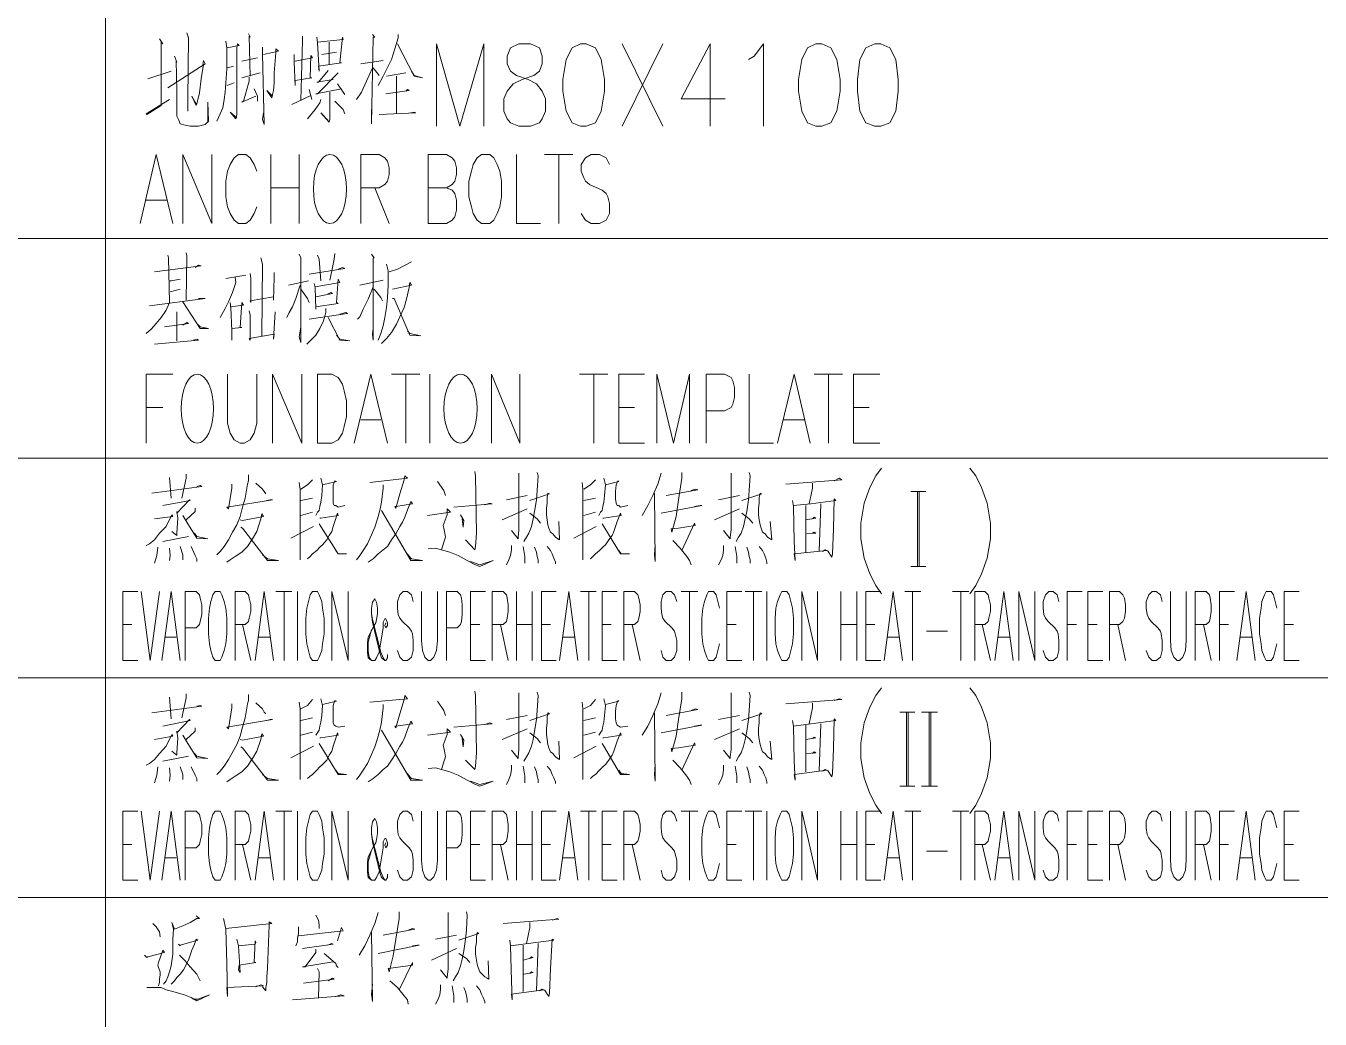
# Model space of a CAD drawing. Header units: millimetres. Extents: x 0 to 588, y 0 to 874.
# Drawn here: x 487.51 to 520.44, y 78 to 103.26 of the extents above; entities that cross this region are included whole.
import ezdxf

# ---------------------------------------------------------------- set-up
doc = ezdxf.new("R2010")
doc.units = ezdxf.units.MM
doc.layers.get('0').update_dxf_attribs({"lineweight": 18})

msp = doc.modelspace()

# ---------------------------------------------------------------- linework, layer by layer
at = {"color": 4, "lineweight": 0}
for points in [[(489.535, 204.065), (489.535, 16.804)], [(491.61, 103.079), (491.652, 102.952), (491.652, 102.973), (491.631, 101.386), (491.631, 101.09), (491.631, 101.322)], [(493.176, 103.058), (493.218, 102.973), (493.197, 102.995), (493.218, 101.979)], [(490.911, 102.931), (490.996, 102.804), (490.953, 102.846), (490.953, 101.28), (490.953, 101.407), (490.953, 101.238), (490.594, 101.005), (490.572, 101.026), (491.165, 101.386)], [(492.604, 102.868), (492.626, 102.698), (492.626, 102.169), (492.604, 101.809), (492.583, 101.576), (492.562, 101.386), (492.52, 101.174), (492.456, 101.026), (492.372, 100.836)], [(492.626, 102.698), (492.943, 102.762), (492.901, 102.804), (492.88, 102.698), (492.88, 101.005), (492.858, 100.899), (492.71, 101.068), (492.88, 100.92)], [(494.552, 102.995), (494.552, 102.889), (494.509, 101.365)], [(494.912, 102.973), (494.933, 102.825), (494.975, 102.106), (494.954, 102.233), (495.547, 102.317), (495.504, 102.317), (495.568, 102.973), (495.589, 102.91), (494.933, 102.846)], [(495.229, 102.846), (495.229, 102.275)], [(496.33, 103.037), (496.393, 102.973), (496.351, 102.973), (496.309, 100.772), (496.309, 101.132)], [(496.986, 103.037), (496.986, 102.952), (496.901, 102.677), (496.817, 102.402), (496.605, 101.979), (496.478, 101.746)], [(496.965, 102.804), (497.388, 101.979), (497.6, 101.936), (497.388, 102), (497.325, 102.106)], [(497.96, 100.709), (497.96, 102.804), (498.552, 100.709), (499.166, 102.804), (499.166, 100.709)], [(502.68, 102.804), (503.717, 100.709)], [(503.717, 102.804), (502.68, 100.709)], [(504.923, 102.804), (504.183, 101.407), (505.304, 101.407)], [(504.923, 102.804), (504.923, 100.709)], [(505.897, 102.402), (506.045, 102.487), (506.278, 102.804), (506.278, 100.709)], [(491.292, 102.487), (491.356, 102.338), (491.334, 102.381), (491.356, 101.598), (491.356, 100.963), (491.398, 100.878), (491.44, 100.772), (491.567, 100.73), (491.694, 100.709), (491.906, 100.709), (492.075, 100.751), (492.16, 100.836), (492.139, 101.322), (492.139, 100.814), (492.118, 100.793)], [(493.409, 102.444), (493.007, 102.36)], [(493.536, 102.719), (493.536, 102.55), (493.578, 100.751), (493.536, 100.878), (493.557, 101.047)], [(493.557, 102.529), (493.938, 102.614), (493.874, 102.677), (493.874, 102.571), (493.832, 102.063), (493.832, 101.809), (493.811, 101.619), (493.79, 101.513), (493.769, 101.428), (493.642, 101.619), (493.79, 101.471)], [(494.34, 102.529), (494.34, 102.338), (494.361, 101.746), (494.361, 101.873), (494.785, 101.936), (494.742, 101.936), (494.763, 102.508), (494.806, 102.444), (494.361, 102.36)], [(495.039, 102.529), (495.42, 102.592)], [(490.615, 101.915), (491.207, 102.106)], [(491.123, 101.682), (492.075, 102.296), (492.033, 102.381), (492.012, 102.275), (492.033, 102.275), (491.969, 101.915), (491.927, 101.555), (491.864, 101.28), (491.842, 101.238), (491.737, 101.471), (491.842, 101.28)], [(492.647, 102.19), (492.795, 102.233)], [(495.208, 102.127), (494.954, 101.83), (494.912, 101.83), (495.335, 101.894)], [(496.33, 102.19), (496.182, 101.852), (496.055, 101.576), (495.928, 101.386)], [(496.033, 102.296), (496.605, 102.381)], [(496.351, 102.19), (496.499, 102)], [(492.816, 101.809), (492.626, 101.746)], [(493.007, 101.936), (493.472, 102.063)], [(493.197, 101.957), (493.197, 101.852), (493.049, 101.344), (493.007, 101.322), (493.366, 101.471)], [(495.462, 102.063), (494.933, 101.534), (494.89, 101.534), (495.547, 101.661)], [(495.441, 101.788), (495.589, 101.576), (495.631, 101.513)], [(497.176, 102.063), (496.69, 101.979)], [(496.944, 101.979), (496.944, 101.026)], [(493.324, 101.661), (493.409, 101.471), (493.409, 101.344)], [(494.277, 101.259), (494.763, 101.492)], [(494.721, 101.64), (494.785, 101.386)], [(495.25, 101.576), (495.25, 101.111), (495.25, 100.878), (495.229, 100.814), (495.017, 101.047), (495.208, 100.857)], [(496.668, 101.534), (497.261, 101.619), (497.219, 101.64), (497.176, 101.598)], [(495.017, 101.386), (494.996, 101.301), (494.869, 101.132), (494.679, 100.899)], [(495.377, 101.344), (495.589, 101.132), (495.631, 101.026)], [(496.499, 101.005), (497.43, 101.047), (497.388, 101.068), (497.303, 101.047)], [(490.424, 98.232), (490.826, 99.989), (491.25, 98.232)], [(491.504, 98.232), (491.504, 99.989), (492.245, 98.232), (492.245, 99.989)], [(493.388, 99.566), (493.324, 99.735), (493.218, 99.904), (493.112, 99.989), (492.922, 99.989), (492.816, 99.904), (492.71, 99.735), (492.647, 99.566), (492.604, 99.312), (492.604, 98.909), (492.647, 98.655), (492.71, 98.486), (492.816, 98.317), (492.922, 98.232), (493.112, 98.232), (493.218, 98.317), (493.324, 98.486), (493.388, 98.655)], [(493.747, 99.989), (493.747, 98.232)], [(494.467, 99.989), (494.467, 98.232)], [(496.033, 98.232), (496.033, 99.989), (496.499, 99.989), (496.647, 99.904), (496.711, 99.82), (496.753, 99.65), (496.753, 99.481), (496.711, 99.312), (496.647, 99.227), (496.499, 99.142), (496.033, 99.142)], [(497.748, 98.232), (497.748, 99.989), (498.214, 99.989), (498.362, 99.904), (498.425, 99.82), (498.468, 99.65), (498.468, 99.481), (498.425, 99.312), (498.362, 99.227), (498.214, 99.142), (497.748, 99.142)], [(499.992, 99.989), (499.992, 98.232), (500.605, 98.232)], [(500.711, 99.989), (501.431, 99.989)], [(501.071, 99.989), (501.071, 98.232)], [(502.362, 99.735), (502.278, 99.904), (502.108, 99.989), (501.897, 99.989), (501.748, 99.904), (501.643, 99.735), (501.643, 99.566), (501.706, 99.396), (501.748, 99.312), (501.854, 99.227), (502.172, 99.079), (502.278, 98.994), (502.32, 98.909), (502.362, 98.74), (502.362, 98.486), (502.278, 98.317), (502.108, 98.232), (501.897, 98.232), (501.748, 98.317), (501.643, 98.486)], [(493.747, 99.142), (494.467, 99.142)], [(496.393, 99.142), (496.753, 98.232)], [(498.214, 99.142), (498.362, 99.079), (498.425, 98.994), (498.468, 98.825), (498.468, 98.571), (498.425, 98.401), (498.362, 98.317), (498.214, 98.232), (497.748, 98.232)], [(490.572, 98.825), (491.102, 98.825)], [(580.361, 97.851), (454.589, 97.851)], [(491.588, 97.491), (491.61, 97.407), (491.588, 96.285)], [(495.377, 97.47), (495.356, 97.322), (495.293, 97.026), (495.25, 96.793)], [(491.123, 97.428), (491.144, 97.364), (491.165, 96.221), (491.08, 96.031), (490.953, 95.84), (490.826, 95.692), (490.699, 95.544), (490.572, 95.438)], [(490.784, 97.004), (491.969, 97.153), (491.906, 97.174), (491.821, 97.11)], [(493.493, 97.364), (493.536, 97.195), (493.515, 95.375)], [(494.467, 97.449), (494.509, 97.364), (494.509, 95.205), (494.467, 95.353), (494.509, 95.607)], [(494.933, 97.428), (494.975, 97.322), (495.017, 96.772)], [(496.309, 97.449), (496.372, 97.364), (496.351, 97.364), (496.351, 95.269), (496.33, 95.417), (496.351, 95.565)], [(496.69, 97.195), (496.732, 97.026), (496.732, 96.666), (496.711, 96.348), (496.69, 96.094), (496.647, 95.84), (496.605, 95.629), (496.541, 95.438), (496.478, 95.269)], [(497.325, 97.258), (496.965, 97.068), (496.753, 97.004)], [(491.165, 96.772), (491.207, 96.772), (491.44, 96.814)], [(492.837, 96.856), (492.858, 96.729), (492.774, 96.475), (492.668, 96.242), (492.583, 96.073), (492.456, 95.84)], [(492.604, 96.835), (493.112, 96.92)], [(493.218, 96.962), (493.239, 96.835), (493.239, 96.221), (493.218, 96.264), (493.811, 96.369)], [(493.832, 96.983), (493.832, 96.856), (493.811, 96.285)], [(494.721, 96.941), (495.631, 97.089), (495.568, 97.11), (495.462, 97.068)], [(494.848, 96.708), (494.869, 96.602), (494.89, 96.052), (494.89, 96.115), (495.462, 96.2), (495.42, 96.221), (495.462, 96.814), (495.504, 96.729), (494.869, 96.623)], [(491.186, 96.496), (491.44, 96.56)], [(494.488, 96.666), (494.382, 96.327), (494.298, 96.115), (494.213, 95.967), (494.15, 95.84)], [(494.7, 96.772), (494.192, 96.666)], [(494.509, 96.56), (494.679, 96.327), (494.721, 96.221)], [(494.89, 96.369), (495.314, 96.454), (495.271, 96.475), (495.187, 96.433)], [(496.351, 96.623), (496.224, 96.306), (496.097, 96.052), (496.012, 95.861), (495.949, 95.798)], [(496.012, 96.666), (496.605, 96.793)], [(496.372, 96.56), (496.541, 96.348), (496.584, 96.264)], [(496.838, 96.56), (497.325, 96.666), (497.282, 96.729), (497.261, 96.602), (497.198, 96.306), (497.134, 96.094), (497.028, 95.861), (496.944, 95.671), (496.817, 95.459), (496.69, 95.311), (496.563, 95.184)], [(490.657, 96.137), (492.075, 96.327), (491.906, 96.327)], [(491.504, 96.242), (491.948, 95.565), (492.16, 95.565), (491.948, 95.607), (491.864, 95.692)], [(492.71, 96.221), (492.731, 96.094), (492.753, 95.502), (492.753, 95.269), (492.753, 95.565), (493.007, 95.586), (492.964, 95.586), (493.007, 96.221), (493.049, 96.158), (492.71, 96.115)], [(496.838, 96.327), (496.88, 96.327), (497.282, 95.396), (497.557, 95.375), (497.282, 95.438), (497.219, 95.502)], [(491.356, 95.988), (491.356, 95.248)], [(493.197, 96.01), (493.218, 95.904), (493.218, 95.269), (493.197, 95.311), (493.832, 95.417), (493.811, 95.29), (493.853, 95.988)], [(495.144, 96.073), (495.144, 95.967), (495.081, 95.756), (494.996, 95.565), (494.89, 95.396), (494.763, 95.269), (494.658, 95.163)], [(494.721, 95.798), (495.695, 95.946), (495.652, 95.967), (495.504, 95.925)], [(495.208, 95.84), (495.504, 95.269), (495.758, 95.248), (495.504, 95.29), (495.42, 95.396)], [(491.038, 95.607), (491.652, 95.692), (491.61, 95.713), (491.504, 95.65)], [(490.784, 95.163), (491.906, 95.269), (491.864, 95.29), (491.779, 95.269)], [(490.572, 92.644), (490.572, 94.401), (491.25, 94.401)], [(492.647, 94.401), (492.647, 93.152), (492.71, 92.898), (492.816, 92.729), (492.964, 92.644), (493.07, 92.644), (493.218, 92.729), (493.324, 92.898), (493.388, 93.152), (493.388, 94.401)], [(493.79, 92.644), (493.79, 94.401), (494.531, 92.644), (494.531, 94.401)], [(495.864, 92.644), (496.287, 94.401), (496.711, 92.644)], [(496.817, 94.401), (497.536, 94.401)], [(497.176, 94.401), (497.176, 92.644)], [(497.79, 94.401), (497.79, 92.644)], [(499.357, 92.644), (499.357, 94.401), (500.076, 92.644), (500.076, 94.401)], [(501.6, 94.401), (502.32, 94.401)], [(501.96, 94.401), (501.96, 92.644)], [(502.595, 92.644), (502.595, 94.401), (503.251, 94.401)], [(503.569, 92.644), (503.569, 94.401), (503.992, 92.644), (504.394, 94.401), (504.394, 92.644)], [(504.818, 92.644), (504.818, 94.401), (505.283, 94.401), (505.453, 94.316), (505.495, 94.232), (505.537, 94.062), (505.537, 93.808), (505.495, 93.639), (505.453, 93.554), (505.283, 93.47), (504.818, 93.47)], [(505.918, 94.401), (505.918, 92.644), (506.532, 92.644)], [(506.638, 92.644), (507.061, 94.401), (507.463, 92.644)], [(507.569, 94.401), (508.289, 94.401)], [(507.929, 94.401), (507.929, 92.644)], [(508.564, 92.644), (508.564, 94.401), (509.241, 94.401)], [(490.572, 93.554), (490.996, 93.554)], [(502.595, 93.554), (502.997, 93.554)], [(508.564, 93.554), (508.966, 93.554)], [(496.033, 93.237), (496.541, 93.237)], [(506.786, 93.237), (507.315, 93.237)], [(502.595, 92.644), (503.251, 92.644)], [(508.564, 92.644), (509.241, 92.644)], [(580.361, 92.263), (454.589, 92.263)], [(491.588, 91.861), (491.588, 91.755), (491.483, 91.247)], [(498.933, 91.924), (498.954, 91.819), (498.976, 90.358), (498.954, 90.019), (498.933, 89.935), (498.7, 90.189)], [(500.055, 91.882), (500.055, 90.443), (500.034, 90.252), (500.034, 90.21), (499.865, 90.422)], [(500.521, 91.903), (500.542, 91.819), (500.521, 91.438), (500.5, 91.205), (500.457, 90.908), (500.415, 90.718), (500.373, 90.527), (500.309, 90.358), (500.246, 90.252), (500.182, 90.146)], [(503.675, 91.882), (503.59, 91.607), (503.463, 91.311), (503.336, 91.057), (503.188, 90.803)], [(504.204, 91.903), (504.204, 91.755), (504.119, 91.205), (504.056, 90.781), (503.95, 90.379), (503.929, 90.464), (504.119, 90.485), (504.542, 90.549), (504.521, 90.612), (504.204, 89.914)], [(505.453, 91.882), (505.453, 90.443), (505.431, 90.252), (505.431, 90.21), (505.262, 90.422)], [(505.918, 91.903), (505.939, 91.819), (505.918, 91.438), (505.897, 91.205), (505.855, 90.908), (505.812, 90.718), (505.77, 90.527), (505.707, 90.358), (505.643, 90.252), (505.58, 90.146)], [(509.284, 92.009), (509.136, 91.819), (508.987, 91.522), (508.839, 91.12), (508.755, 90.612), (508.755, 90.21), (508.839, 89.723), (508.987, 89.321), (509.136, 89.025), (509.284, 88.813)], [(511.527, 92.009), (511.676, 91.819), (511.824, 91.522), (511.972, 91.12), (512.057, 90.612), (512.057, 90.21), (511.972, 89.723), (511.824, 89.321), (511.676, 89.025), (511.527, 88.813)], [(490.721, 91.374), (491.991, 91.543), (491.948, 91.565), (491.864, 91.543)], [(491.165, 91.776), (491.207, 91.247)], [(493.176, 91.84), (493.176, 91.692), (493.155, 91.607), (493.091, 91.247), (493.028, 91.014), (492.964, 90.781), (492.88, 90.57), (492.774, 90.379), (492.668, 90.189), (492.562, 90.019), (492.456, 89.892), (492.372, 89.808)], [(492.753, 91.607), (492.753, 91.501), (492.668, 90.972), (492.626, 91.014), (493.79, 91.205), (493.726, 91.205), (493.642, 91.184)], [(493.366, 91.628), (493.536, 91.48), (493.578, 91.416), (493.62, 91.353)], [(494.467, 91.649), (494.488, 91.48), (494.488, 89.681), (494.488, 89.998)], [(494.806, 91.713), (494.679, 91.586), (494.509, 91.48)], [(495.017, 91.755), (495.06, 91.586), (495.039, 91.311), (495.017, 91.141), (494.996, 91.035), (494.975, 90.93), (494.933, 90.887), (494.89, 90.803)], [(495.06, 91.586), (495.42, 91.67), (495.377, 91.692), (495.335, 91.586), (495.335, 91.12), (495.356, 91.057), (495.398, 91.057), (495.462, 91.014), (495.631, 91.057)], [(496.605, 91.586), (496.605, 91.501), (496.563, 91.141), (496.52, 90.93), (496.457, 90.718), (496.393, 90.506), (496.309, 90.316), (496.203, 90.083), (496.097, 89.914), (495.991, 89.765), (495.928, 89.681)], [(496.266, 91.649), (497.219, 91.755), (497.155, 91.819), (497.134, 91.713), (497.028, 91.353), (496.922, 90.993), (496.901, 91.035), (496.922, 91.035), (497.346, 91.099), (497.303, 91.162), (497.219, 90.951), (497.155, 90.76), (497.092, 90.633), (497.028, 90.527), (496.922, 90.337), (496.817, 90.189), (496.711, 90.019), (496.605, 89.935), (496.478, 89.829), (496.351, 89.702), (496.224, 89.617)], [(497.981, 91.67), (498.15, 91.438), (498.192, 91.311)], [(501.664, 91.649), (501.685, 91.48), (501.685, 89.681), (501.685, 89.998)], [(502.002, 91.713), (501.875, 91.586), (501.706, 91.48)], [(502.214, 91.755), (502.256, 91.586), (502.235, 91.311), (502.214, 91.141), (502.193, 91.035), (502.172, 90.93), (502.129, 90.887), (502.087, 90.803)], [(502.256, 91.586), (502.595, 91.67), (502.574, 91.692), (502.532, 91.586), (502.51, 91.416), (502.51, 91.226), (502.532, 91.12), (502.553, 91.057), (502.595, 91.057), (502.637, 91.014), (502.828, 91.057)], [(506.85, 91.607), (508.268, 91.713), (508.204, 91.755), (508.077, 91.692)], [(507.527, 91.628), (507.527, 91.501), (507.442, 91.099)], [(490.996, 91.057), (491.694, 91.184), (491.673, 91.205), (491.356, 90.866), (491.356, 90.908), (491.377, 90.739), (491.356, 90.358), (491.356, 90.295), (491.229, 90.4)], [(494.509, 91.184), (494.806, 91.247)], [(499.738, 91.205), (500.267, 91.311)], [(500.33, 91.184), (500.838, 91.353), (500.796, 91.374), (500.775, 91.268), (500.775, 91.12), (500.754, 90.993), (500.754, 90.824), (500.775, 90.697), (500.796, 90.57), (500.817, 90.485), (500.859, 90.379), (500.923, 90.337), (500.986, 90.252), (501.05, 90.21), (501.092, 90.189), (501.071, 90.654)], [(501.706, 91.184), (502.002, 91.247)], [(503.505, 91.374), (503.526, 89.638), (503.505, 89.808), (503.526, 90.062)], [(503.802, 91.311), (504.606, 91.459), (504.542, 91.48), (504.437, 91.438)], [(505.135, 91.205), (505.664, 91.311)], [(505.728, 91.184), (506.236, 91.353), (506.193, 91.374), (506.172, 91.268), (506.172, 91.12), (506.151, 90.993), (506.151, 90.824), (506.172, 90.697), (506.193, 90.57), (506.215, 90.485), (506.257, 90.379), (506.32, 90.337), (506.384, 90.252), (506.447, 90.21), (506.49, 90.189), (506.447, 90.654)], [(507.908, 89.914), (508.014, 89.744), (508.035, 89.829), (508.056, 90.464), (508.077, 91.226), (508.12, 91.184), (507.485, 91.099), (507.04, 91.057)], [(510.025, 91.416), (510.406, 91.416)], [(510.194, 91.416), (510.194, 89.511)], [(510.236, 89.511), (510.236, 91.416)], [(491.821, 90.993), (491.821, 90.908), (491.588, 90.697)], [(494.806, 90.887), (494.509, 90.803)], [(496.563, 90.93), (497.303, 89.66), (497.6, 89.66), (497.325, 89.702), (497.303, 89.723), (497.176, 89.871)], [(497.727, 90.803), (498.319, 90.887), (498.235, 90.972), (498.235, 90.824), (498.129, 90.549), (498.15, 90.485), (498.171, 90.358), (498.192, 90.252), (498.15, 90.125), (498.087, 89.935)], [(498.404, 91.014), (499.378, 91.099), (499.314, 91.12), (499.187, 91.078)], [(499.632, 90.697), (500.267, 90.972)], [(502.002, 90.887), (501.706, 90.803)], [(503.675, 90.866), (504.712, 91.057), (504.669, 91.057), (504.521, 91.035)], [(505.029, 90.697), (505.664, 90.972)], [(507.019, 91.184), (507.04, 91.035), (507.061, 90.146), (507.082, 89.66), (507.061, 89.829), (507.887, 89.914), (507.844, 89.935), (507.781, 89.892)], [(507.358, 91.057), (507.358, 89.871)], [(507.739, 91.099), (507.696, 89.892)], [(490.784, 90.718), (491.25, 90.781), (491.229, 90.824), (491.08, 90.527), (490.911, 90.358), (490.784, 90.189), (490.657, 90.083), (490.572, 90.041)], [(491.504, 90.803), (491.631, 90.591), (491.864, 90.231), (492.139, 90.21), (491.864, 90.273), (491.8, 90.358)], [(492.964, 90.697), (493.028, 90.676), (493.557, 90.781), (493.515, 90.845), (493.493, 90.718), (493.388, 90.4), (493.282, 90.21), (493.155, 90.019), (493.007, 89.871), (492.837, 89.765), (492.71, 89.681), (492.626, 89.617)], [(494.996, 90.739), (495.017, 90.739), (495.462, 90.803), (495.441, 90.866), (495.377, 90.654), (495.335, 90.527), (495.293, 90.4), (495.229, 90.295), (495.166, 90.189), (495.06, 90.062), (494.996, 89.998), (494.912, 89.914), (494.806, 89.829), (494.742, 89.765), (494.679, 89.702)], [(494.975, 90.591), (495.017, 90.527), (495.462, 89.829), (495.674, 89.829), (495.462, 89.829), (495.398, 89.914)], [(498.573, 90.824), (498.658, 90.676), (498.637, 90.506), (498.616, 90.718)], [(500.33, 90.866), (500.521, 90.718), (500.605, 90.612)], [(502.193, 90.739), (502.214, 90.739), (502.659, 90.803), (502.637, 90.866), (502.553, 90.654), (502.51, 90.527), (502.468, 90.4), (502.426, 90.295), (502.341, 90.189), (502.256, 90.062), (502.193, 89.998), (502.108, 89.914), (502.002, 89.829), (501.939, 89.765), (501.875, 89.702)], [(502.172, 90.591), (502.214, 90.527), (502.637, 89.829), (502.87, 89.829), (502.659, 89.829), (502.595, 89.914)], [(505.728, 90.866), (505.918, 90.718), (506.003, 90.612)], [(507.358, 90.697), (507.612, 90.739), (507.569, 90.76), (507.527, 90.718)], [(490.996, 90.146), (491.652, 90.273)], [(492.985, 90.506), (493.028, 90.485), (493.663, 89.66), (493.938, 89.66), (493.663, 89.702), (493.536, 89.808)], [(494.255, 90.231), (494.827, 90.527)], [(501.452, 90.231), (502.024, 90.527)], [(507.379, 90.337), (507.612, 90.358), (507.569, 90.379), (507.527, 90.358)], [(490.869, 89.998), (490.848, 89.787), (490.784, 89.596)], [(491.165, 89.977), (491.186, 89.787), (491.165, 89.66)], [(491.44, 90.019), (491.504, 89.808), (491.504, 89.681)], [(491.715, 90.019), (491.821, 89.787), (491.864, 89.702), (491.864, 89.638)], [(497.748, 89.956), (497.938, 89.977), (498.15, 89.914), (498.298, 89.871), (498.51, 89.787), (498.743, 89.66), (498.954, 89.554), (499.06, 89.511), (499.399, 89.66), (499.06, 89.554), (498.827, 89.638)], [(499.865, 90.041), (499.865, 89.935), (499.843, 89.787), (499.801, 89.681), (499.738, 89.554)], [(500.161, 90.019), (500.203, 89.765), (500.203, 89.596)], [(500.457, 89.998), (500.5, 89.871), (500.521, 89.765), (500.542, 89.681), (500.542, 89.596)], [(500.775, 90.019), (500.859, 89.914), (500.902, 89.829), (500.944, 89.723), (500.986, 89.617), (500.986, 89.575)], [(503.971, 90.168), (504.161, 89.977), (504.331, 89.765), (504.394, 89.66), (504.437, 89.554)], [(505.262, 90.041), (505.262, 89.935), (505.241, 89.787), (505.199, 89.681), (505.135, 89.554)], [(505.558, 90.019), (505.601, 89.765), (505.601, 89.596)], [(505.855, 89.998), (505.897, 89.871), (505.918, 89.765), (505.939, 89.681), (505.939, 89.596)], [(506.172, 90.019), (506.257, 89.914), (506.299, 89.829), (506.342, 89.723), (506.363, 89.617), (506.363, 89.575)], [(510.025, 89.511), (510.406, 89.511)], [(489.98, 87.12), (489.98, 88.876), (490.361, 88.876)], [(490.445, 88.876), (490.678, 87.12), (490.911, 88.876)], [(490.975, 87.12), (491.207, 88.876), (491.44, 87.12)], [(491.567, 87.12), (491.567, 88.876), (491.842, 88.876), (491.927, 88.792), (491.948, 88.707), (491.991, 88.538), (491.991, 88.284), (491.948, 88.114), (491.927, 88.03), (491.842, 87.945), (491.567, 87.945)], [(492.837, 87.12), (492.837, 88.876), (493.091, 88.876), (493.176, 88.792), (493.197, 88.707), (493.239, 88.538), (493.239, 88.368), (493.197, 88.199), (493.176, 88.114), (493.091, 88.03), (492.837, 88.03)], [(493.345, 87.12), (493.578, 88.876), (493.811, 87.12)], [(493.874, 88.876), (494.277, 88.876)], [(494.086, 88.876), (494.086, 87.12)], [(494.425, 88.876), (494.425, 87.12)], [(495.293, 87.12), (495.293, 88.876), (495.716, 87.12), (495.716, 88.876)], [(496.668, 88.072), (496.647, 88.009), (496.668, 87.945), (496.711, 88.009), (496.711, 88.072), (496.668, 88.178), (496.647, 88.178), (496.605, 88.093), (496.605, 87.945), (496.541, 87.585), (496.499, 87.331), (496.436, 87.183), (496.393, 87.12), (496.309, 87.12), (496.224, 87.183), (496.203, 87.331), (496.203, 87.564), (496.224, 87.712), (496.372, 88.009), (496.414, 88.072), (496.436, 88.157), (496.457, 88.305), (496.457, 88.453), (496.436, 88.601), (496.393, 88.686), (496.33, 88.601), (496.309, 88.453), (496.309, 88.305), (496.33, 88.093), (496.52, 87.31), (496.563, 87.183), (496.647, 87.12), (496.668, 87.12), (496.711, 87.183), (496.711, 87.268)], [(497.367, 88.622), (497.325, 88.792), (497.219, 88.876), (497.113, 88.876), (497.028, 88.792), (496.965, 88.622), (496.965, 88.453), (496.986, 88.284), (497.028, 88.199), (497.092, 88.114), (497.261, 87.945), (497.325, 87.86), (497.346, 87.797), (497.367, 87.628), (497.367, 87.374), (497.325, 87.204), (497.219, 87.12), (497.113, 87.12), (497.028, 87.204), (496.965, 87.374)], [(497.579, 88.876), (497.579, 87.628), (497.6, 87.374), (497.663, 87.204), (497.748, 87.12), (497.811, 87.12), (497.896, 87.204), (497.96, 87.374), (497.981, 87.628), (497.981, 88.876)], [(498.214, 87.12), (498.214, 88.876), (498.489, 88.876), (498.573, 88.792), (498.595, 88.707), (498.616, 88.538), (498.616, 88.284), (498.595, 88.114), (498.573, 88.03), (498.489, 87.945), (498.214, 87.945)], [(498.827, 87.12), (498.827, 88.876), (499.208, 88.876)], [(499.378, 87.12), (499.378, 88.876), (499.653, 88.876), (499.738, 88.792), (499.759, 88.707), (499.78, 88.538), (499.78, 88.368), (499.759, 88.199), (499.738, 88.114), (499.653, 88.03), (499.378, 88.03)], [(499.992, 88.876), (499.992, 87.12)], [(500.394, 88.876), (500.394, 87.12)], [(500.627, 87.12), (500.627, 88.876), (501.008, 88.876)], [(501.092, 87.12), (501.325, 88.876), (501.558, 87.12)], [(501.621, 88.876), (502.024, 88.876)], [(501.833, 88.876), (501.833, 87.12)], [(502.172, 87.12), (502.172, 88.876), (502.553, 88.876)], [(502.722, 87.12), (502.722, 88.876), (502.997, 88.876), (503.082, 88.792), (503.103, 88.707), (503.145, 88.538), (503.145, 88.368), (503.103, 88.199), (503.082, 88.114), (502.997, 88.03), (502.722, 88.03)], [(504.077, 88.622), (504.013, 88.792), (503.929, 88.876), (503.802, 88.876), (503.717, 88.792), (503.675, 88.622), (503.675, 88.453), (503.696, 88.284), (503.717, 88.199), (503.78, 88.114), (503.95, 87.945), (504.013, 87.86), (504.034, 87.797), (504.077, 87.628), (504.077, 87.374), (504.013, 87.204), (503.929, 87.12), (503.802, 87.12), (503.717, 87.204), (503.675, 87.374)], [(504.183, 88.876), (504.606, 88.876)], [(504.394, 88.876), (504.394, 87.12)], [(505.156, 88.453), (505.114, 88.622), (505.072, 88.792), (505.008, 88.876), (504.881, 88.876), (504.839, 88.792), (504.775, 88.622), (504.733, 88.453), (504.712, 88.199), (504.712, 87.797), (504.733, 87.543), (504.775, 87.374), (504.839, 87.204), (504.881, 87.12), (505.008, 87.12), (505.072, 87.204), (505.114, 87.374), (505.156, 87.543)], [(505.347, 87.12), (505.347, 88.876), (505.728, 88.876)], [(505.812, 88.876), (506.236, 88.876)], [(506.024, 88.876), (506.024, 87.12)], [(506.363, 88.876), (506.363, 87.12)], [(507.252, 87.12), (507.252, 88.876), (507.654, 87.12), (507.654, 88.876)], [(508.247, 88.876), (508.247, 87.12)], [(508.649, 88.876), (508.649, 87.12)], [(508.882, 87.12), (508.882, 88.876), (509.263, 88.876)], [(509.347, 87.12), (509.58, 88.876), (509.813, 87.12)], [(509.876, 88.876), (510.279, 88.876)], [(510.067, 88.876), (510.067, 87.12)], [(511.083, 88.876), (511.506, 88.876)], [(511.295, 88.876), (511.295, 87.12)], [(511.654, 87.12), (511.654, 88.876), (511.908, 88.876), (511.993, 88.792), (512.014, 88.707), (512.057, 88.538), (512.057, 88.368), (512.014, 88.199), (511.993, 88.114), (511.908, 88.03), (511.654, 88.03)], [(512.162, 87.12), (512.395, 88.876), (512.628, 87.12)], [(512.776, 87.12), (512.776, 88.876), (513.178, 87.12), (513.178, 88.876)], [(513.792, 88.622), (513.75, 88.792), (513.644, 88.876), (513.538, 88.876), (513.454, 88.792), (513.39, 88.622), (513.39, 88.453), (513.411, 88.284), (513.454, 88.199), (513.517, 88.114), (513.686, 87.945), (513.75, 87.86), (513.771, 87.797), (513.792, 87.628), (513.792, 87.374), (513.75, 87.204), (513.644, 87.12), (513.538, 87.12), (513.454, 87.204), (513.39, 87.374)], [(514.004, 87.12), (514.004, 88.876), (514.385, 88.876)], [(514.533, 87.12), (514.533, 88.876), (514.914, 88.876)], [(515.083, 87.12), (515.083, 88.876), (515.337, 88.876), (515.422, 88.792), (515.464, 88.707), (515.486, 88.538), (515.486, 88.368), (515.464, 88.199), (515.422, 88.114), (515.337, 88.03), (515.083, 88.03)], [(516.417, 88.622), (516.375, 88.792), (516.269, 88.876), (516.163, 88.876), (516.078, 88.792), (516.015, 88.622), (516.015, 88.453), (516.036, 88.284), (516.078, 88.199), (516.142, 88.114), (516.311, 87.945), (516.375, 87.86), (516.396, 87.797), (516.417, 87.628), (516.417, 87.374), (516.375, 87.204), (516.269, 87.12), (516.163, 87.12), (516.078, 87.204), (516.015, 87.374)], [(516.629, 88.876), (516.629, 87.628), (516.65, 87.374), (516.713, 87.204), (516.798, 87.12), (516.861, 87.12), (516.946, 87.204), (517.01, 87.374), (517.031, 87.628), (517.031, 88.876)], [(517.264, 87.12), (517.264, 88.876), (517.539, 88.876), (517.623, 88.792), (517.645, 88.707), (517.666, 88.538), (517.666, 88.368), (517.645, 88.199), (517.623, 88.114), (517.539, 88.03), (517.264, 88.03)], [(517.877, 87.12), (517.877, 88.876), (518.258, 88.876)], [(518.322, 87.12), (518.555, 88.876), (518.788, 87.12)], [(519.338, 88.453), (519.296, 88.622), (519.253, 88.792), (519.19, 88.876), (519.063, 88.876), (519.02, 88.792), (518.957, 88.622), (518.936, 88.453), (518.893, 88.199), (518.893, 87.797), (518.936, 87.543), (518.957, 87.374), (519.02, 87.204), (519.063, 87.12), (519.19, 87.12), (519.253, 87.204), (519.296, 87.374), (519.338, 87.543)], [(519.528, 87.12), (519.528, 88.876), (519.909, 88.876)], [(496.647, 87.12), (496.605, 87.183), (496.541, 87.331), (496.33, 88.157), (496.309, 88.305)], [(489.98, 88.03), (490.213, 88.03)], [(493.028, 88.03), (493.239, 87.12)], [(498.827, 88.03), (499.06, 88.03)], [(499.589, 88.03), (499.78, 87.12)], [(499.992, 88.03), (500.394, 88.03)], [(500.627, 88.03), (500.859, 88.03)], [(502.172, 88.03), (502.405, 88.03)], [(502.934, 88.03), (503.145, 87.12)], [(505.347, 88.03), (505.58, 88.03)], [(508.247, 88.03), (508.649, 88.03)], [(508.882, 88.03), (509.114, 88.03)], [(511.845, 88.03), (512.057, 87.12)], [(514.004, 88.03), (514.237, 88.03)], [(514.533, 88.03), (514.766, 88.03)], [(515.295, 88.03), (515.486, 87.12)], [(517.475, 88.03), (517.666, 87.12)], [(517.877, 88.03), (518.11, 88.03)], [(519.528, 88.03), (519.761, 88.03)], [(491.059, 87.712), (491.334, 87.712)], [(493.43, 87.712), (493.726, 87.712)], [(496.309, 87.903), (496.266, 87.733), (496.224, 87.585), (496.224, 87.352), (496.245, 87.204), (496.309, 87.12)], [(501.177, 87.712), (501.473, 87.712)], [(509.432, 87.712), (509.728, 87.712)], [(510.427, 87.86), (510.956, 87.86)], [(512.247, 87.712), (512.543, 87.712)], [(518.407, 87.712), (518.703, 87.712)], [(489.98, 87.12), (490.361, 87.12)], [(498.827, 87.12), (499.208, 87.12)], [(500.627, 87.12), (501.008, 87.12)], [(502.172, 87.12), (502.553, 87.12)], [(505.347, 87.12), (505.728, 87.12)], [(508.882, 87.12), (509.263, 87.12)], [(514.533, 87.12), (514.914, 87.12)], [(519.528, 87.12), (519.909, 87.12)], [(555.914, 86.675), (454.589, 86.675)], [(491.588, 86.273), (491.588, 86.167), (491.483, 85.659)], [(498.933, 86.336), (498.954, 86.231), (498.976, 84.77), (498.954, 84.431), (498.933, 84.347), (498.7, 84.58)], [(500.055, 86.294), (500.055, 84.855), (500.034, 84.664), (500.034, 84.622), (499.865, 84.834)], [(500.521, 86.315), (500.542, 86.231), (500.521, 85.85), (500.5, 85.617), (500.457, 85.32), (500.415, 85.109), (500.373, 84.939), (500.309, 84.77), (500.246, 84.664), (500.182, 84.558)], [(503.675, 86.294), (503.59, 86.019), (503.463, 85.723), (503.336, 85.447), (503.188, 85.215)], [(504.204, 86.315), (504.204, 86.146), (504.119, 85.617), (504.056, 85.193), (503.95, 84.791), (503.929, 84.876), (504.119, 84.897), (504.542, 84.961), (504.521, 85.024), (504.204, 84.326)], [(505.453, 86.294), (505.453, 84.855), (505.431, 84.664), (505.431, 84.622), (505.262, 84.834)], [(505.918, 86.315), (505.939, 86.231), (505.918, 85.85), (505.897, 85.617), (505.855, 85.32), (505.812, 85.109), (505.77, 84.939), (505.707, 84.77), (505.643, 84.664), (505.58, 84.558)], [(509.284, 86.421), (509.136, 86.231), (508.987, 85.934), (508.839, 85.532), (508.755, 85.024), (508.755, 84.622), (508.839, 84.135), (508.987, 83.733), (509.136, 83.437), (509.284, 83.225)], [(511.527, 86.421), (511.676, 86.231), (511.824, 85.934), (511.972, 85.532), (512.057, 85.024), (512.057, 84.622), (511.972, 84.135), (511.824, 83.733), (511.676, 83.437), (511.527, 83.225)], [(490.721, 85.786), (491.991, 85.955), (491.948, 85.977), (491.864, 85.955)], [(491.165, 86.188), (491.207, 85.638)], [(493.176, 86.252), (493.176, 86.104), (493.155, 86.019), (493.091, 85.659), (493.028, 85.426), (492.964, 85.193), (492.88, 84.982), (492.668, 84.601), (492.562, 84.431), (492.456, 84.304), (492.372, 84.22)], [(492.753, 86.019), (492.753, 85.913), (492.668, 85.384), (492.626, 85.426), (493.79, 85.617), (493.726, 85.617), (493.642, 85.596)], [(493.366, 86.04), (493.536, 85.892), (493.578, 85.807), (493.62, 85.765)], [(494.467, 86.061), (494.488, 85.892), (494.488, 84.093), (494.488, 84.41)], [(494.806, 86.125), (494.679, 85.977), (494.509, 85.892)], [(495.017, 86.146), (495.06, 85.977), (495.039, 85.723), (495.017, 85.553), (494.996, 85.447), (494.975, 85.342), (494.89, 85.215)], [(495.06, 85.998), (495.42, 86.082), (495.377, 86.104), (495.335, 85.977), (495.335, 85.532), (495.356, 85.469), (495.398, 85.447), (495.462, 85.426), (495.631, 85.447)], [(496.605, 85.998), (496.605, 85.913), (496.563, 85.553), (496.52, 85.342), (496.457, 85.13), (496.393, 84.918), (496.309, 84.728), (496.203, 84.495), (496.097, 84.326), (495.991, 84.177), (495.928, 84.093)], [(496.266, 86.061), (497.219, 86.146), (497.155, 86.231), (497.134, 86.125), (497.028, 85.765), (496.922, 85.405), (496.901, 85.447), (496.922, 85.447), (497.346, 85.511), (497.303, 85.574), (497.219, 85.363), (497.155, 85.172), (497.092, 85.045), (497.028, 84.939), (496.922, 84.749), (496.817, 84.58), (496.711, 84.431), (496.605, 84.347), (496.478, 84.22), (496.351, 84.114), (496.224, 84.029)], [(497.981, 86.082), (498.15, 85.85), (498.192, 85.723)], [(501.664, 86.061), (501.685, 85.892), (501.685, 84.093), (501.685, 84.41)], [(502.002, 86.125), (501.875, 85.977), (501.706, 85.892)], [(502.214, 86.146), (502.256, 85.977), (502.235, 85.723), (502.214, 85.553), (502.193, 85.447), (502.172, 85.342), (502.087, 85.215)], [(502.256, 85.998), (502.595, 86.082), (502.574, 86.104), (502.532, 85.977), (502.51, 85.828), (502.51, 85.638), (502.532, 85.532), (502.553, 85.469), (502.595, 85.447), (502.637, 85.426), (502.828, 85.447)], [(506.85, 86.019), (508.268, 86.125), (508.204, 86.146), (508.077, 86.104)], [(507.527, 86.04), (507.527, 85.913), (507.442, 85.511)], [(490.996, 85.447), (491.694, 85.596), (491.673, 85.617), (491.356, 85.278), (491.356, 85.32), (491.377, 85.151), (491.356, 84.77), (491.356, 84.707), (491.229, 84.812)], [(494.509, 85.596), (494.806, 85.659)], [(499.738, 85.617), (500.267, 85.723)], [(500.33, 85.596), (500.838, 85.765), (500.796, 85.786), (500.775, 85.68), (500.775, 85.532), (500.754, 85.405), (500.754, 85.236), (500.775, 85.109), (500.796, 84.982), (500.817, 84.897), (500.859, 84.791), (500.923, 84.749), (500.986, 84.664), (501.05, 84.622), (501.092, 84.601), (501.071, 85.066)], [(501.706, 85.596), (502.002, 85.659)], [(503.505, 85.786), (503.526, 84.05), (503.505, 84.22), (503.526, 84.474)], [(503.802, 85.723), (504.606, 85.871), (504.542, 85.892), (504.437, 85.85)], [(505.135, 85.617), (505.664, 85.723)], [(505.728, 85.596), (506.236, 85.765), (506.193, 85.786), (506.172, 85.68), (506.172, 85.532), (506.151, 85.405), (506.151, 85.236), (506.172, 85.109), (506.193, 84.982), (506.215, 84.897), (506.257, 84.791), (506.32, 84.749), (506.384, 84.664), (506.447, 84.622), (506.49, 84.601), (506.447, 85.066)], [(507.908, 84.326), (508.014, 84.156), (508.035, 84.241), (508.056, 84.876), (508.077, 85.638), (508.12, 85.596), (507.485, 85.511), (507.04, 85.447)], [(509.749, 85.807), (510.13, 85.807)], [(509.919, 85.807), (509.919, 83.923)], [(509.961, 83.923), (509.961, 85.807)], [(510.3, 85.807), (510.702, 85.807)], [(510.49, 85.807), (510.49, 83.923)], [(510.533, 83.923), (510.533, 85.807)], [(491.821, 85.405), (491.821, 85.32), (491.588, 85.109)], [(494.806, 85.299), (494.509, 85.215)], [(494.996, 85.151), (495.017, 85.151), (495.462, 85.215), (495.441, 85.278), (495.377, 85.066), (495.335, 84.939), (495.293, 84.812), (495.229, 84.707), (495.166, 84.58), (495.06, 84.474), (494.996, 84.41), (494.912, 84.326), (494.806, 84.22), (494.742, 84.177), (494.679, 84.114)], [(496.563, 85.342), (497.303, 84.072), (497.6, 84.072), (497.325, 84.114), (497.303, 84.135), (497.176, 84.283)], [(497.727, 85.215), (498.319, 85.299), (498.235, 85.384), (498.235, 85.236), (498.129, 84.961), (498.15, 84.897), (498.171, 84.77), (498.192, 84.664), (498.15, 84.537), (498.087, 84.347)], [(498.404, 85.426), (499.378, 85.511), (499.314, 85.532), (499.187, 85.49)], [(499.632, 85.109), (500.267, 85.384)], [(500.33, 85.278), (500.521, 85.13), (500.605, 85.024)], [(502.002, 85.299), (501.706, 85.215)], [(502.193, 85.151), (502.214, 85.151), (502.659, 85.215), (502.637, 85.278), (502.553, 85.066), (502.51, 84.939), (502.468, 84.812), (502.426, 84.707), (502.341, 84.58), (502.256, 84.474), (502.193, 84.41), (502.108, 84.326), (502.002, 84.22), (501.939, 84.177), (501.875, 84.114)], [(503.675, 85.278), (504.712, 85.469), (504.669, 85.469), (504.521, 85.447)], [(505.029, 85.109), (505.664, 85.384)], [(505.728, 85.278), (505.918, 85.13), (506.003, 85.024)], [(507.019, 85.596), (507.04, 85.447), (507.061, 84.558), (507.082, 84.072), (507.061, 84.22), (507.887, 84.326), (507.844, 84.347), (507.781, 84.304)], [(507.358, 85.469), (507.358, 84.283)], [(507.739, 85.511), (507.696, 84.304)], [(490.784, 85.109), (491.25, 85.193), (491.229, 85.236), (491.08, 84.939), (490.911, 84.749), (490.784, 84.601), (490.657, 84.495), (490.572, 84.453)], [(491.504, 85.215), (491.631, 85.003), (491.864, 84.643), (492.139, 84.622), (491.864, 84.685), (491.8, 84.749)], [(492.964, 85.109), (493.028, 85.088), (493.557, 85.193), (493.515, 85.257), (493.493, 85.109), (493.388, 84.812), (493.282, 84.622), (493.155, 84.431), (493.007, 84.283), (492.837, 84.177), (492.71, 84.093), (492.626, 84.029)], [(494.975, 85.003), (495.017, 84.939), (495.462, 84.22), (495.674, 84.22), (495.462, 84.241), (495.398, 84.326)], [(498.573, 85.236), (498.658, 85.088), (498.637, 84.918), (498.616, 85.13)], [(502.172, 85.003), (502.214, 84.939), (502.637, 84.22), (502.87, 84.22), (502.659, 84.241), (502.595, 84.326)], [(507.358, 85.109), (507.612, 85.151), (507.569, 85.172), (507.527, 85.13)], [(490.996, 84.558), (491.652, 84.685)], [(492.985, 84.918), (493.028, 84.897), (493.663, 84.072), (493.938, 84.072), (493.663, 84.114), (493.536, 84.22)], [(494.255, 84.643), (494.827, 84.939)], [(501.452, 84.643), (502.024, 84.939)], [(507.379, 84.749), (507.612, 84.77), (507.569, 84.791), (507.527, 84.749)], [(490.869, 84.41), (490.848, 84.199), (490.784, 84.008)], [(491.165, 84.389), (491.186, 84.199), (491.165, 84.05)], [(491.44, 84.41), (491.504, 84.22), (491.504, 84.093)], [(491.715, 84.41), (491.821, 84.199), (491.864, 84.114), (491.864, 84.05)], [(497.748, 84.368), (497.938, 84.389), (498.15, 84.326), (498.298, 84.283), (498.51, 84.199), (498.743, 84.072), (498.954, 83.966), (499.06, 83.923), (499.399, 84.05), (499.06, 83.966), (498.827, 84.05)], [(499.865, 84.453), (499.865, 84.347), (499.843, 84.199), (499.801, 84.093), (499.738, 83.966)], [(500.161, 84.431), (500.203, 84.177), (500.203, 84.008)], [(500.457, 84.41), (500.5, 84.283), (500.521, 84.177), (500.542, 84.093), (500.542, 84.008)], [(500.775, 84.431), (500.859, 84.326), (500.902, 84.22), (500.944, 84.135), (500.986, 84.029), (500.986, 83.987)], [(503.971, 84.58), (504.161, 84.389), (504.331, 84.177), (504.394, 84.072), (504.437, 83.966)], [(505.262, 84.453), (505.262, 84.347), (505.241, 84.199), (505.199, 84.093), (505.135, 83.966)], [(505.558, 84.431), (505.601, 84.177), (505.601, 84.008)], [(505.855, 84.41), (505.897, 84.283), (505.918, 84.177), (505.939, 84.093), (505.939, 84.008)], [(506.172, 84.431), (506.257, 84.326), (506.299, 84.22), (506.342, 84.135), (506.363, 84.029), (506.363, 83.987)], [(509.749, 83.923), (510.13, 83.923)], [(510.3, 83.923), (510.702, 83.923)], [(489.98, 81.532), (489.98, 83.288), (490.361, 83.288)], [(490.445, 83.288), (490.678, 81.532), (490.911, 83.288)], [(490.975, 81.532), (491.207, 83.288), (491.44, 81.532)], [(491.567, 81.532), (491.567, 83.288), (491.842, 83.288), (491.927, 83.204), (491.948, 83.119), (491.991, 82.95), (491.991, 82.696), (491.948, 82.526), (491.927, 82.442), (491.842, 82.357), (491.567, 82.357)], [(492.837, 81.532), (492.837, 83.288), (493.091, 83.288), (493.176, 83.204), (493.197, 83.119), (493.239, 82.95), (493.239, 82.78), (493.197, 82.611), (493.176, 82.526), (493.091, 82.442), (492.837, 82.442)], [(493.345, 81.532), (493.578, 83.288), (493.811, 81.532)], [(493.874, 83.288), (494.277, 83.288)], [(494.086, 83.288), (494.086, 81.532)], [(494.425, 83.288), (494.425, 81.532)], [(495.293, 81.532), (495.293, 83.288), (495.716, 81.532), (495.716, 83.288)], [(496.668, 82.484), (496.647, 82.421), (496.668, 82.357), (496.711, 82.421), (496.711, 82.484), (496.668, 82.59), (496.647, 82.59), (496.605, 82.505), (496.605, 82.357), (496.541, 81.997), (496.499, 81.743), (496.436, 81.595), (496.393, 81.532), (496.309, 81.532), (496.224, 81.595), (496.203, 81.743), (496.203, 81.976), (496.224, 82.124), (496.372, 82.421), (496.414, 82.484), (496.436, 82.569), (496.457, 82.717), (496.457, 82.865), (496.436, 83.013), (496.393, 83.098), (496.33, 83.013), (496.309, 82.865), (496.309, 82.717), (496.33, 82.505), (496.52, 81.722), (496.563, 81.595), (496.647, 81.532), (496.668, 81.532), (496.711, 81.595), (496.711, 81.68)], [(497.367, 83.034), (497.325, 83.204), (497.219, 83.288), (497.113, 83.288), (497.028, 83.204), (496.965, 83.034), (496.965, 82.865), (496.986, 82.696), (497.028, 82.611), (497.092, 82.526), (497.261, 82.357), (497.325, 82.272), (497.346, 82.188), (497.367, 82.04), (497.367, 81.786), (497.325, 81.616), (497.219, 81.532), (497.113, 81.532), (497.028, 81.616), (496.965, 81.786)], [(497.579, 83.288), (497.579, 82.04), (497.6, 81.786), (497.663, 81.616), (497.748, 81.532), (497.811, 81.532), (497.896, 81.616), (497.96, 81.786), (497.981, 82.04), (497.981, 83.288)], [(498.214, 81.532), (498.214, 83.288), (498.489, 83.288), (498.573, 83.204), (498.595, 83.119), (498.616, 82.95), (498.616, 82.696), (498.595, 82.526), (498.573, 82.442), (498.489, 82.357), (498.214, 82.357)], [(498.827, 81.532), (498.827, 83.288), (499.208, 83.288)], [(499.378, 81.532), (499.378, 83.288), (499.653, 83.288), (499.738, 83.204), (499.759, 83.119), (499.78, 82.95), (499.78, 82.78), (499.759, 82.611), (499.738, 82.526), (499.653, 82.442), (499.378, 82.442)], [(499.992, 83.288), (499.992, 81.532)], [(500.394, 83.288), (500.394, 81.532)], [(500.627, 81.532), (500.627, 83.288), (501.008, 83.288)], [(501.092, 81.532), (501.325, 83.288), (501.558, 81.532)], [(501.621, 83.288), (502.024, 83.288)], [(501.833, 83.288), (501.833, 81.532)], [(502.172, 81.532), (502.172, 83.288), (502.553, 83.288)], [(502.722, 81.532), (502.722, 83.288), (502.997, 83.288), (503.082, 83.204), (503.103, 83.119), (503.145, 82.95), (503.145, 82.78), (503.103, 82.611), (503.082, 82.526), (502.997, 82.442), (502.722, 82.442)], [(504.077, 83.034), (504.013, 83.204), (503.929, 83.288), (503.802, 83.288), (503.717, 83.204), (503.675, 83.034), (503.675, 82.865), (503.696, 82.696), (503.717, 82.611), (503.78, 82.526), (503.95, 82.357), (504.013, 82.272), (504.034, 82.188), (504.077, 82.04), (504.077, 81.786), (504.013, 81.616), (503.929, 81.532), (503.802, 81.532), (503.717, 81.616), (503.675, 81.786)], [(504.183, 83.288), (504.606, 83.288)], [(504.394, 83.288), (504.394, 81.532)], [(505.156, 82.865), (505.114, 83.034), (505.072, 83.204), (505.008, 83.288), (504.881, 83.288), (504.839, 83.204), (504.775, 83.034), (504.733, 82.865), (504.712, 82.611), (504.712, 82.188), (504.733, 81.955), (504.775, 81.786), (504.839, 81.616), (504.881, 81.532), (505.008, 81.532), (505.072, 81.616), (505.114, 81.786), (505.156, 81.955)], [(505.347, 81.532), (505.347, 83.288), (505.728, 83.288)], [(505.812, 83.288), (506.236, 83.288)], [(506.024, 83.288), (506.024, 81.532)], [(506.363, 83.288), (506.363, 81.532)], [(507.252, 81.532), (507.252, 83.288), (507.654, 81.532), (507.654, 83.288)], [(508.247, 83.288), (508.247, 81.532)], [(508.649, 83.288), (508.649, 81.532)], [(508.882, 81.532), (508.882, 83.288), (509.263, 83.288)], [(509.347, 81.532), (509.58, 83.288), (509.813, 81.532)], [(509.876, 83.288), (510.279, 83.288)], [(510.067, 83.288), (510.067, 81.532)], [(511.083, 83.288), (511.506, 83.288)], [(511.295, 83.288), (511.295, 81.532)], [(511.654, 81.532), (511.654, 83.288), (511.908, 83.288), (511.993, 83.204), (512.014, 83.119), (512.057, 82.95), (512.057, 82.78), (512.014, 82.611), (511.993, 82.526), (511.908, 82.442), (511.654, 82.442)], [(512.162, 81.532), (512.395, 83.288), (512.628, 81.532)], [(512.776, 81.532), (512.776, 83.288), (513.178, 81.532), (513.178, 83.288)], [(513.792, 83.034), (513.75, 83.204), (513.644, 83.288), (513.538, 83.288), (513.454, 83.204), (513.39, 83.034), (513.39, 82.865), (513.411, 82.696), (513.454, 82.611), (513.517, 82.526), (513.686, 82.357), (513.75, 82.272), (513.771, 82.188), (513.792, 82.04), (513.792, 81.786), (513.75, 81.616), (513.644, 81.532), (513.538, 81.532), (513.454, 81.616), (513.39, 81.786)], [(514.004, 81.532), (514.004, 83.288), (514.385, 83.288)], [(514.533, 81.532), (514.533, 83.288), (514.914, 83.288)], [(515.083, 81.532), (515.083, 83.288), (515.337, 83.288), (515.422, 83.204), (515.464, 83.119), (515.486, 82.95), (515.486, 82.78), (515.464, 82.611), (515.422, 82.526), (515.337, 82.442), (515.083, 82.442)], [(516.417, 83.034), (516.375, 83.204), (516.269, 83.288), (516.163, 83.288), (516.078, 83.204), (516.015, 83.034), (516.015, 82.865), (516.036, 82.696), (516.078, 82.611), (516.142, 82.526), (516.311, 82.357), (516.375, 82.272), (516.396, 82.188), (516.417, 82.04), (516.417, 81.786), (516.375, 81.616), (516.269, 81.532), (516.163, 81.532), (516.078, 81.616), (516.015, 81.786)], [(516.629, 83.288), (516.629, 82.04), (516.65, 81.786), (516.713, 81.616), (516.798, 81.532), (516.861, 81.532), (516.946, 81.616), (517.01, 81.786), (517.031, 82.04), (517.031, 83.288)], [(517.264, 81.532), (517.264, 83.288), (517.539, 83.288), (517.623, 83.204), (517.645, 83.119), (517.666, 82.95), (517.666, 82.78), (517.645, 82.611), (517.623, 82.526), (517.539, 82.442), (517.264, 82.442)], [(517.877, 81.532), (517.877, 83.288), (518.258, 83.288)], [(518.322, 81.532), (518.555, 83.288), (518.788, 81.532)], [(519.338, 82.865), (519.296, 83.034), (519.253, 83.204), (519.19, 83.288), (519.063, 83.288), (519.02, 83.204), (518.957, 83.034), (518.936, 82.865), (518.893, 82.611), (518.893, 82.188), (518.936, 81.955), (518.957, 81.786), (519.02, 81.616), (519.063, 81.532), (519.19, 81.532), (519.253, 81.616), (519.296, 81.786), (519.338, 81.955)], [(519.528, 81.532), (519.528, 83.288), (519.909, 83.288)], [(496.647, 81.532), (496.605, 81.595), (496.541, 81.743), (496.33, 82.569), (496.309, 82.717)], [(489.98, 82.442), (490.213, 82.442)], [(493.028, 82.442), (493.239, 81.532)], [(498.827, 82.442), (499.06, 82.442)], [(499.589, 82.442), (499.78, 81.532)], [(499.992, 82.442), (500.394, 82.442)], [(500.627, 82.442), (500.859, 82.442)], [(502.172, 82.442), (502.405, 82.442)], [(502.934, 82.442), (503.145, 81.532)], [(505.347, 82.442), (505.58, 82.442)], [(508.247, 82.442), (508.649, 82.442)], [(508.882, 82.442), (509.114, 82.442)], [(511.845, 82.442), (512.057, 81.532)], [(514.004, 82.442), (514.237, 82.442)], [(514.533, 82.442), (514.766, 82.442)], [(515.295, 82.442), (515.486, 81.532)], [(517.475, 82.442), (517.666, 81.532)], [(517.877, 82.442), (518.11, 82.442)], [(519.528, 82.442), (519.761, 82.442)], [(491.059, 82.103), (491.334, 82.103)], [(493.43, 82.103), (493.726, 82.103)], [(496.309, 82.294), (496.224, 81.997), (496.224, 81.764), (496.245, 81.616), (496.309, 81.532)], [(501.177, 82.103), (501.473, 82.103)], [(509.432, 82.103), (509.728, 82.103)], [(510.427, 82.272), (510.956, 82.272)], [(512.247, 82.103), (512.543, 82.103)], [(518.407, 82.103), (518.703, 82.103)], [(489.98, 81.532), (490.361, 81.532)], [(498.827, 81.532), (499.208, 81.532)], [(500.627, 81.532), (501.008, 81.532)], [(502.172, 81.532), (502.553, 81.532)], [(505.347, 81.532), (505.728, 81.532)], [(508.882, 81.532), (509.263, 81.532)], [(514.533, 81.532), (514.914, 81.532)], [(519.528, 81.532), (519.909, 81.532)], [(580.361, 81.087), (454.589, 81.087)], [(496.478, 80.706), (496.393, 80.431), (496.266, 80.135), (496.139, 79.859), (495.991, 79.627)], [(497.007, 80.727), (497.007, 80.558), (496.922, 80.029), (496.859, 79.605), (496.753, 79.203), (496.732, 79.288), (496.922, 79.309), (497.346, 79.373), (497.346, 79.436), (497.007, 78.738)], [(498.256, 80.706), (498.256, 79.267), (498.235, 79.076), (498.235, 79.034), (498.065, 79.246)], [(498.722, 80.727), (498.743, 80.643), (498.722, 80.262), (498.7, 80.029), (498.658, 79.732), (498.616, 79.521), (498.573, 79.351), (498.51, 79.182), (498.446, 79.076), (498.383, 78.97)], [(490.742, 80.431), (490.826, 80.346), (490.911, 80.219), (490.932, 80.092)], [(491.842, 80.621), (491.927, 80.558), (491.864, 80.558), (491.694, 80.452), (491.504, 80.367), (491.292, 80.283), (491.229, 80.452), (491.271, 80.283), (491.25, 80.029), (491.25, 79.648), (491.207, 79.351), (491.165, 79.203), (491.123, 79.076), (491.08, 78.97), (491.017, 78.886)], [(492.541, 80.558), (492.604, 80.283), (492.626, 79.415), (492.647, 78.568), (492.626, 78.801), (493.557, 78.843), (493.493, 78.865), (493.366, 78.822)], [(492.604, 80.304), (493.769, 80.431), (493.705, 80.473), (493.705, 80.389), (493.663, 79.288), (493.642, 79.076), (493.642, 78.928), (493.62, 78.801), (493.62, 78.716), (493.536, 78.822)], [(494.446, 80.346), (494.446, 80.177), (494.425, 80.05), (494.425, 79.965), (494.382, 79.859)], [(494.89, 80.643), (494.954, 80.516), (494.975, 80.389), (494.975, 80.304)], [(499.653, 80.431), (501.071, 80.537), (501.029, 80.558), (500.902, 80.516)], [(500.33, 80.452), (500.33, 80.325), (500.246, 79.923)], [(491.398, 79.902), (491.44, 79.859), (491.44, 79.881), (491.885, 80.008), (491.842, 80.029), (491.8, 79.902), (491.737, 79.754), (491.694, 79.627), (491.652, 79.5), (491.525, 79.246), (491.44, 79.14), (491.356, 79.055), (491.292, 78.97), (491.207, 78.886)], [(492.88, 80.029), (492.922, 79.859), (492.964, 79.182), (492.922, 79.246), (492.943, 79.373), (493.366, 79.436), (493.324, 79.436), (493.345, 79.986), (493.366, 79.944), (493.345, 79.902), (492.922, 79.859)], [(494.446, 80.113), (495.589, 80.24), (495.547, 80.325), (495.441, 79.986)], [(496.309, 80.198), (496.33, 78.441), (496.309, 78.632), (496.33, 78.886)], [(496.605, 80.135), (497.409, 80.283), (497.346, 80.304), (497.24, 80.262)], [(497.938, 80.029), (498.468, 80.135)], [(498.531, 80.008), (499.039, 80.177), (498.997, 80.198), (498.976, 80.092), (498.976, 79.944), (498.954, 79.817), (498.954, 79.648), (498.976, 79.5), (498.997, 79.394), (499.018, 79.309), (499.06, 79.203), (499.187, 79.076), (499.251, 79.034), (499.293, 79.013), (499.272, 79.478)], [(499.822, 80.008), (499.843, 79.859), (499.865, 78.97), (499.886, 78.484), (499.865, 78.632), (500.69, 78.738), (500.648, 78.759), (500.584, 78.716)], [(500.711, 78.738), (500.817, 78.568), (500.838, 78.653), (500.859, 79.288), (500.902, 80.029), (500.944, 80.008), (500.288, 79.923), (499.843, 79.859)], [(490.53, 79.627), (490.594, 79.563), (490.615, 79.584), (491.038, 79.69), (490.996, 79.754), (490.89, 79.436), (490.869, 79.373), (490.89, 79.309), (490.932, 79.203), (490.932, 79.119), (490.911, 79.013), (490.911, 78.928), (490.89, 78.843)], [(494.552, 79.796), (495.335, 79.902), (495.293, 79.923), (495.187, 79.881)], [(494.89, 79.775), (494.89, 79.69), (494.615, 79.33), (494.552, 79.33), (495.335, 79.457)], [(496.478, 79.669), (497.515, 79.881), (497.473, 79.881), (497.346, 79.859)], [(497.833, 79.5), (498.468, 79.796)], [(500.161, 79.881), (500.161, 78.695)], [(500.542, 79.923), (500.5, 78.716)], [(491.419, 79.627), (491.567, 79.478), (491.694, 79.33), (491.864, 79.14), (491.948, 78.97)], [(495.102, 79.669), (495.271, 79.521), (495.398, 79.415), (495.42, 79.351), (495.462, 79.309)], [(498.531, 79.669), (498.722, 79.542), (498.806, 79.436)], [(500.161, 79.5), (500.415, 79.563), (500.373, 79.584), (500.33, 79.542)], [(494.573, 78.907), (495.356, 79.013), (495.314, 79.034), (495.208, 78.97)], [(494.933, 79.288), (494.975, 79.203), (494.954, 78.526)], [(500.182, 79.14), (500.415, 79.182), (500.373, 79.203), (500.33, 79.161)], [(490.594, 78.801), (490.953, 78.801), (491.08, 78.738), (491.25, 78.695), (491.398, 78.653), (491.546, 78.611), (491.715, 78.547), (491.821, 78.484), (491.864, 78.462), (492.181, 78.611), (491.885, 78.505), (491.758, 78.505)], [(496.774, 78.97), (496.965, 78.801), (497.134, 78.589), (497.219, 78.484), (497.24, 78.378)], [(498.065, 78.865), (498.065, 78.759), (498.044, 78.611), (498.002, 78.505), (497.938, 78.378)], [(498.362, 78.843), (498.404, 78.589), (498.404, 78.42)], [(498.658, 78.801), (498.7, 78.695), (498.722, 78.589), (498.743, 78.505), (498.743, 78.42)], [(498.976, 78.843), (499.06, 78.738), (499.103, 78.632), (499.145, 78.547), (499.187, 78.441), (499.187, 78.399)], [(494.298, 78.484), (495.61, 78.589), (495.525, 78.611), (495.398, 78.568)]]:
    msp.add_lwpolyline(points, dxfattribs=at)
for points in [[(500.055, 102.804), (499.843, 102.698), (499.759, 102.487), (499.759, 102.296), (499.843, 102.106), (499.992, 102), (500.288, 101.894), (500.5, 101.788), (500.648, 101.598), (500.732, 101.407), (500.732, 101.09), (500.648, 100.899), (500.584, 100.793), (500.351, 100.709), (500.055, 100.709), (499.843, 100.793), (499.759, 100.899), (499.674, 101.09), (499.674, 101.407), (499.759, 101.598), (499.907, 101.788), (500.14, 101.894), (500.436, 102), (500.584, 102.106), (500.648, 102.296), (500.648, 102.487), (500.584, 102.698), (500.351, 102.804)], [(501.621, 102.804), (501.41, 102.698), (501.262, 102.402), (501.177, 101.894), (501.177, 101.598), (501.262, 101.09), (501.41, 100.793), (501.621, 100.709), (501.77, 100.709), (502.002, 100.793), (502.151, 101.09), (502.235, 101.598), (502.235, 101.894), (502.151, 102.402), (502.002, 102.698), (501.77, 102.804)], [(507.612, 102.804), (507.4, 102.698), (507.252, 102.402), (507.167, 101.894), (507.167, 101.598), (507.252, 101.09), (507.4, 100.793), (507.612, 100.709), (507.76, 100.709), (507.993, 100.793), (508.141, 101.09), (508.225, 101.598), (508.225, 101.894), (508.141, 102.402), (507.993, 102.698), (507.76, 102.804)], [(509.114, 102.804), (508.882, 102.698), (508.733, 102.402), (508.67, 101.894), (508.67, 101.598), (508.733, 101.09), (508.882, 100.793), (509.114, 100.709), (509.263, 100.709), (509.495, 100.793), (509.644, 101.09), (509.707, 101.598), (509.707, 101.894), (509.644, 102.402), (509.495, 102.698), (509.263, 102.804)], [(499.103, 99.989), (498.997, 99.904), (498.891, 99.735), (498.849, 99.566), (498.785, 99.312), (498.785, 98.909), (498.849, 98.655), (498.891, 98.486), (498.997, 98.317), (499.103, 98.232), (499.314, 98.232), (499.42, 98.317), (499.505, 98.486), (499.568, 98.655), (499.611, 98.909), (499.611, 99.312), (499.568, 99.566), (499.505, 99.735), (499.42, 99.904), (499.314, 99.989)], [(494.933, 92.644), (494.933, 94.401), (495.293, 94.401), (495.462, 94.316), (495.568, 94.147), (495.61, 93.978), (495.674, 93.724), (495.674, 93.321), (495.61, 93.067), (495.568, 92.898), (495.462, 92.729), (495.293, 92.644)], [(492.329, 88.876), (492.266, 88.792), (492.223, 88.622), (492.181, 88.453), (492.16, 88.199), (492.16, 87.797), (492.181, 87.543), (492.223, 87.374), (492.266, 87.204), (492.329, 87.12), (492.456, 87.12), (492.499, 87.204), (492.562, 87.374), (492.604, 87.543), (492.626, 87.797), (492.626, 88.199), (492.604, 88.453), (492.562, 88.622), (492.499, 88.792), (492.456, 88.876)], [(494.806, 88.876), (494.742, 88.792), (494.7, 88.622), (494.658, 88.453), (494.636, 88.199), (494.636, 87.797), (494.658, 87.543), (494.7, 87.374), (494.742, 87.204), (494.806, 87.12), (494.933, 87.12), (494.975, 87.204), (495.039, 87.374), (495.06, 87.543), (495.102, 87.797), (495.102, 88.199), (495.06, 88.453), (495.039, 88.622), (494.975, 88.792), (494.933, 88.876)], [(506.744, 88.876), (506.701, 88.792), (506.638, 88.622), (506.596, 88.453), (506.574, 88.199), (506.574, 87.797), (506.596, 87.543), (506.638, 87.374), (506.701, 87.204), (506.744, 87.12), (506.871, 87.12), (506.934, 87.204), (507.019, 87.543), (507.04, 87.797), (507.04, 88.199), (507.019, 88.453), (506.977, 88.622), (506.934, 88.792), (506.871, 88.876)], [(492.329, 83.288), (492.266, 83.204), (492.223, 83.034), (492.181, 82.865), (492.16, 82.611), (492.16, 82.188), (492.181, 81.955), (492.223, 81.786), (492.266, 81.616), (492.329, 81.532), (492.456, 81.532), (492.499, 81.616), (492.562, 81.786), (492.604, 81.955), (492.626, 82.188), (492.626, 82.611), (492.604, 82.865), (492.562, 83.034), (492.499, 83.204), (492.456, 83.288)], [(494.806, 83.288), (494.742, 83.204), (494.7, 83.034), (494.658, 82.865), (494.636, 82.611), (494.636, 82.188), (494.658, 81.955), (494.7, 81.786), (494.742, 81.616), (494.806, 81.532), (494.933, 81.532), (494.975, 81.616), (495.039, 81.786), (495.06, 81.955), (495.102, 82.188), (495.102, 82.611), (495.06, 82.865), (495.039, 83.034), (494.975, 83.204), (494.933, 83.288)], [(506.744, 83.288), (506.701, 83.204), (506.638, 83.034), (506.596, 82.865), (506.574, 82.611), (506.574, 82.188), (506.596, 81.955), (506.638, 81.786), (506.701, 81.616), (506.744, 81.532), (506.871, 81.532), (506.934, 81.616), (506.977, 81.786), (507.019, 81.955), (507.04, 82.188), (507.04, 82.611), (507.019, 82.865), (506.977, 83.034), (506.934, 83.204), (506.871, 83.288)]]:
    msp.add_lwpolyline(points, close=True, dxfattribs=at)
for centre, ratio in [((495.25, 99.111), 0.481928), ((491.874, 93.523), 0.46988), ((498.573, 93.523), 0.481928)]:
    msp.add_ellipse(centre, major_axis=(0, 0.878), ratio=ratio, dxfattribs=at)

doc.saveas('drawing.dxf')
